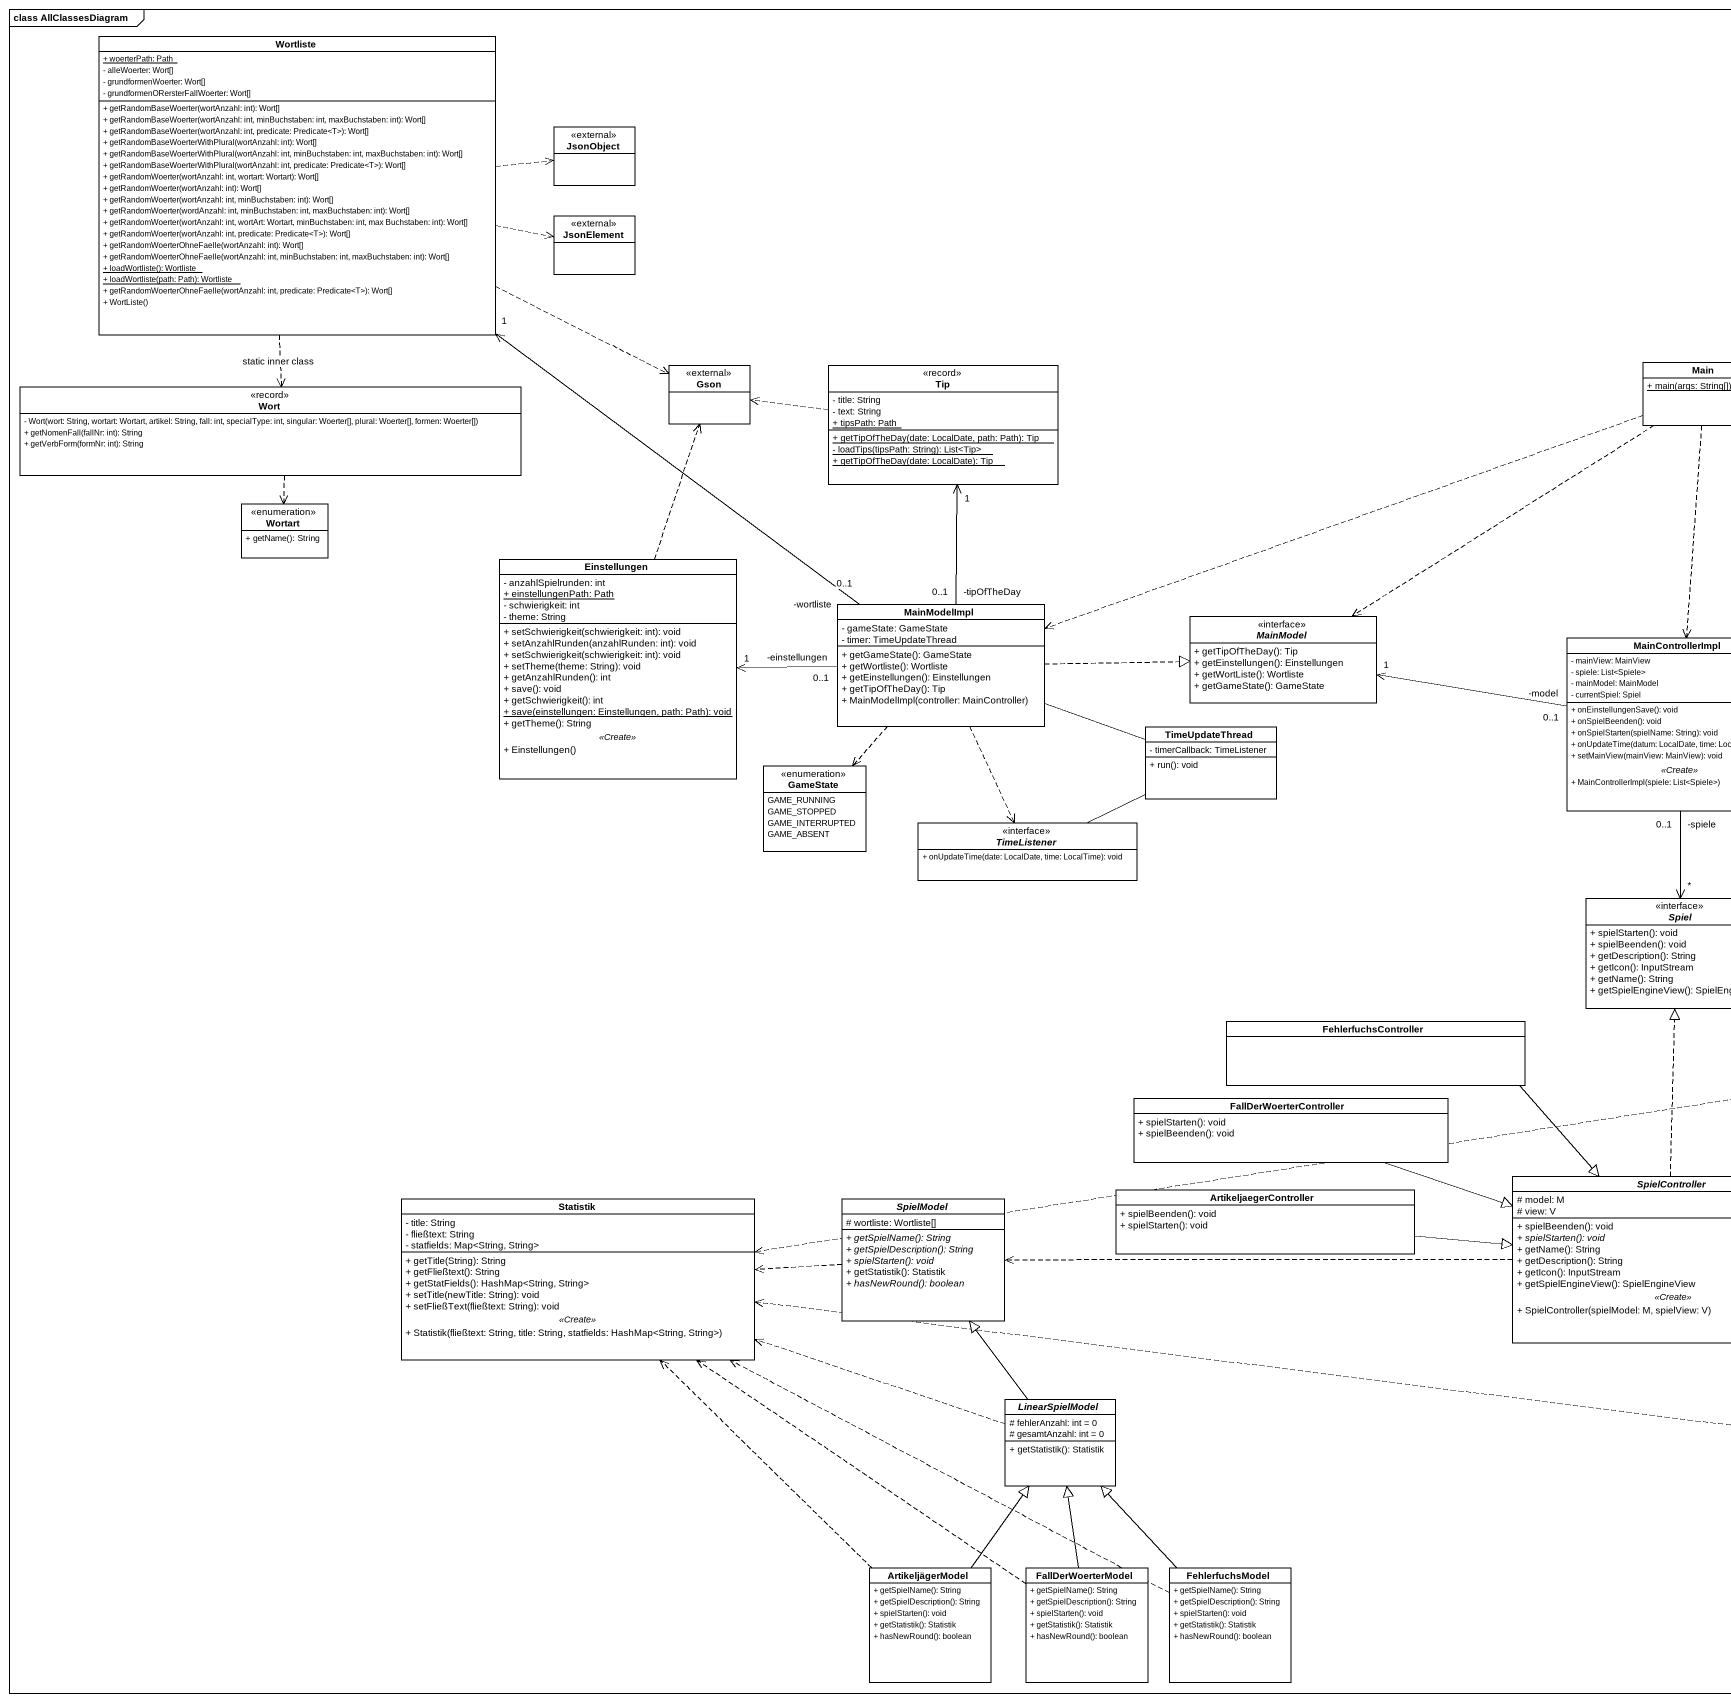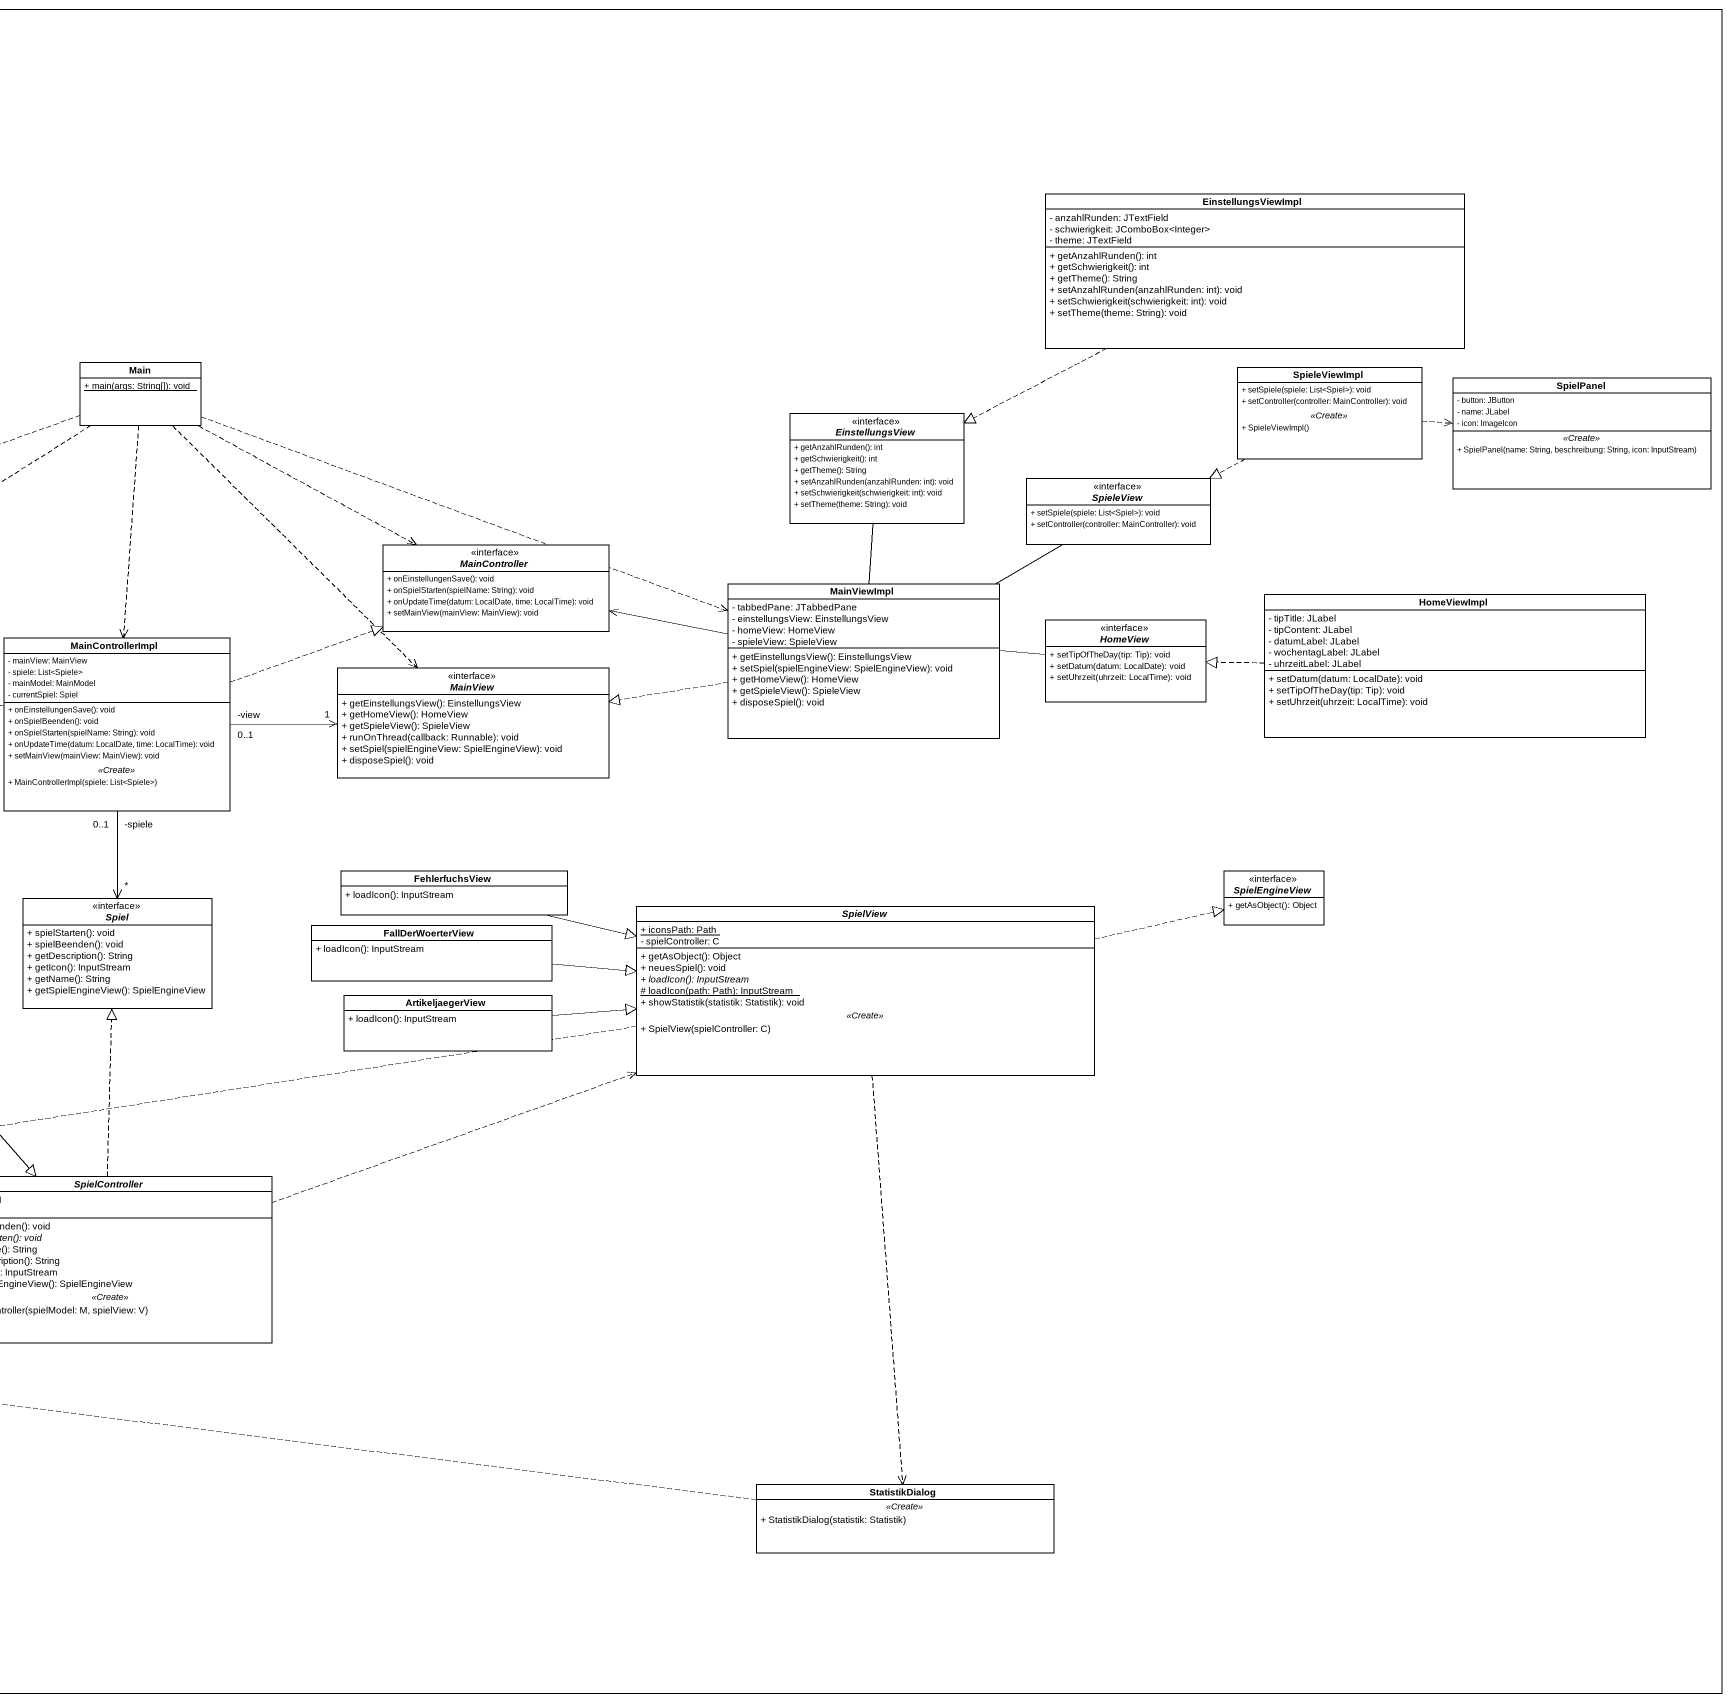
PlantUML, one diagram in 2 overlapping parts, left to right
@startuml
mainframe class AllClassesDiagram
hide circle
hide empty members
skinparam classAttributeIconSize 0
class Wortliste {
  {static} + woerterPath: Path
  - alleWoerter: Wort[]
  - grundformenWoerter: Wort[]
  - grundformenORersterFallWoerter: Wort[]
  + getRandomBaseWoerter(wortAnzahl: int): Wort[]
  + getRandomBaseWoerter(wortAnzahl: int, minBuchstaben: int, maxBuchstaben: int): Wort[]
  + getRandomBaseWoerter(wortAnzahl: int, predicate: Predicate<T>): Wort[]
  + getRandomBaseWoerterWithPlural(wortAnzahl: int): Wort[]
  + getRandomBaseWoerterWithPlural(wortAnzahl: int, minBuchstaben: int, maxBuchstaben: int): Wort[]
  + getRandomBaseWoerterWithPlural(wortAnzahl: int, predicate: Predicate<T>): Wort[]
  + getRandomWoerter(wortAnzahl: int, wortart: Wortart): Wort[]
  + getRandomWoerter(wortAnzahl: int): Wort[]
  + getRandomWoerter(wortAnzahl: int, minBuchstaben: int): Wort[]
  + getRandomWoerter(wordAnzahl: int, minBuchstaben: int, maxBuchstaben: int): Wort[]
  + getRandomWoerter(wortAnzahl: int, wortArt: Wortart, minBuchstaben: int, max Buchstaben: int): Wort[]
  + getRandomWoerter(wortAnzahl: int, predicate: Predicate<T>): Wort[]
  + getRandomWoerterOhneFaelle(wortAnzahl: int): Wort[]
  + getRandomWoerterOhneFaelle(wortAnzahl: int, minBuchstaben: int, maxBuchstaben: int): Wort[]
  {static} + loadWortliste(): Wortliste
  {static} + loadWortliste(path: Path): Wortliste
  + getRandomWoerterOhneFaelle(wortAnzahl: int, predicate: Predicate<T>): Wort[]
  + WortListe()
}
class JsonObject <<external>>
class JsonElement <<external>>
class EinstellungsViewImpl {
  - anzahlRunden: JTextField
  - schwierigkeit: JComboBox<Integer>
  - theme: JTextField
  + getAnzahlRunden(): int
  + getSchwierigkeit(): int
  + getTheme(): String
  + setAnzahlRunden(anzahlRunden: int): void
  + setSchwierigkeit(schwierigkeit: int): void
  + setTheme(theme: String): void
}
class Gson <<external>>
class Tip <<record>> {
  - title: String
  - text: String
  {static} + tipsPath: Path
  {static} + getTipOfTheDay(date: LocalDate, path: Path): Tip
  {static} - loadTips(tipsPath: String): List<Tip>
  {static} + getTipOfTheDay(date: LocalDate): Tip
}
class Main {
  {static} + main(args: String[]): void
}
class SpieleViewImpl {
  + setSpiele(spiele: List<Spiel>): void
  + setController(controller: MainController): void
  .. <<Create>> ..
  + SpieleViewImpl()
}
class SpielPanel {
  - button: JButton
  - name: JLabel
  - icon: ImageIcon
  .. <<Create>> ..
  + SpielPanel(name: String, beschreibung: String, icon: InputStream)
}
class Wort <<record>> {
  - Wort(wort: String, wortart: Wortart, artikel: String, fall: int, specialType: int, singular: Woerter[], plural: Woerter[], formen: Woerter[])
  + getNomenFall(fallNr: int): String
  + getVerbForm(formNr: int): String
}
interface EinstellungsView {
  + getAnzahlRunden(): int
  + getSchwierigkeit(): int
  + getTheme(): String
  + setAnzahlRunden(anzahlRunden: int): void
  + setSchwierigkeit(schwierigkeit: int): void
  + setTheme(theme: String): void
}
enum Wortart {
  + getName(): String
}
interface SpieleView {
  + setSpiele(spiele: List<Spiel>): void
  + setController(controller: MainController): void
}
interface MainController {
  + onEinstellungenSave(): void
  + onSpielStarten(spielName: String): void
  + onUpdateTime(datum: LocalDate, time: LocalTime): void
  + setMainView(mainView: MainView): void
}
class Einstellungen {
  - anzahlSpielrunden: int
  {static} + einstellungenPath: Path
  - schwierigkeit: int
  - theme: String
  --
  + setSchwierigkeit(schwierigkeit: int): void
  + setAnzahlRunden(anzahlRunden: int): void
  + setSchwierigkeit(schwierigkeit: int): void
  + setTheme(theme: String): void
  + getAnzahlRunden(): int
  + save(): void
  + getSchwierigkeit(): int
  {static} + save(einstellungen: Einstellungen, path: Path): void
  + getTheme(): String
  .. <<Create>> ..
  + Einstellungen()
}
class MainViewImpl {
  - tabbedPane: JTabbedPane
  - einstellungsView: EinstellungsView
  - homeView: HomeView
  - spieleView: SpieleView
  + getEinstellungsView(): EinstellungsView
  + setSpiel(spielEngineView: SpielEngineView): void
  + getHomeView(): HomeView
  + getSpieleView(): SpieleView
  + disposeSpiel(): void
}
class MainModelImpl {
  - gameState: GameState
  - timer: TimeUpdateThread
  + getGameState(): GameState
  + getWortliste(): Wortliste
  + getEinstellungen(): Einstellungen
  + getTipOfTheDay(): Tip
  + MainModelImpl(controller: MainController)
}
interface MainModel {
  + getTipOfTheDay(): Tip
  + getEinstellungen(): Einstellungen
  + getWortListe(): Wortliste
  + getGameState(): GameState
}
interface HomeView {
  + setTipOfTheDay(tip: Tip): void
  + setDatum(datum: LocalDate): void
  + setUhrzeit(uhrzeit: LocalTime): void
}
class HomeViewImpl {
  - tipTitle: JLabel
  - tipContent: JLabel
  - datumLabel: JLabel
  - wochentagLabel: JLabel
  - uhrzeitLabel: JLabel
  + setDatum(datum: LocalDate): void
  + setTipOfTheDay(tip: Tip): void
  + setUhrzeit(uhrzeit: LocalTime): void
}
class MainControllerImpl {
  - mainView: MainView
  - spiele: List<Spiele>
  - mainModel: MainModel
  - currentSpiel: Spiel
  --
  + onEinstellungenSave(): void
  + onSpielBeenden(): void
  + onSpielStarten(spielName: String): void
  + onUpdateTime(datum: LocalDate, time: LocalTime): void
  + setMainView(mainView: MainView): void
  .. <<Create>> ..
  + MainControllerImpl(spiele: List<Spiele>)
}
interface MainView {
  + getEinstellungsView(): EinstellungsView
  + getHomeView(): HomeView
  + getSpieleView(): SpieleView
  + runOnThread(callback: Runnable): void
  + setSpiel(spielEngineView: SpielEngineView): void
  + disposeSpiel(): void
}
class TimeUpdateThread {
  - timerCallback: TimeListener
  + run(): void
}
enum GameState {
  GAME_RUNNING
  GAME_STOPPED
  GAME_INTERRUPTED
  GAME_ABSENT
}
interface TimeListener {
  + onUpdateTime(date: LocalDate, time: LocalTime): void
}
class FehlerfuchsView {
  + loadIcon(): InputStream
}
interface SpielEngineView {
  + getAsObject(): Object
}
interface Spiel {
  + spielStarten(): void
  + spielBeenden(): void
  + getDescription(): String
  + getIcon(): InputStream
  + getName(): String
  + getSpielEngineView(): SpielEngineView
}
abstract class SpielView {
  {static} + iconsPath: Path
  - spielController: C
  --
  + getAsObject(): Object
  + neuesSpiel(): void
  {abstract} + loadIcon(): InputStream
  {static} # loadIcon(path: Path): InputStream
  + showStatistik(statistik: Statistik): void
  .. <<Create>> ..
  + SpielView(spielController: C)
}
class FallDerWoerterView {
  + loadIcon(): InputStream
}
class ArtikeljaegerView {
  + loadIcon(): InputStream
}
class FehlerfuchsController
class FallDerWoerterController {
  + spielStarten(): void
  + spielBeenden(): void
}
class Statistik {
  - title: String
  - fließtext: String
  - statfields: Map<String, String>
  --
  + getTitle(String): String
  + getFließtext(): String
  + getStatFields(): HashMap<String, String>
  + setTitle(newTitle: String): void
  + setFließText(fließtext: String): void
  .. <<Create>> ..
  + Statistik(fließtext: String, title: String, statfields: HashMap<String, String>)
}
abstract class SpielModel {
  # wortliste: Wortliste[]
  {abstract} + getSpielName(): String
  {abstract} + getSpielDescription(): String
  {abstract} + spielStarten(): void
  + getStatistik(): Statistik
  {abstract} + hasNewRound(): boolean
}
class ArtikeljaegerController {
  + spielBeenden(): void
  + spielStarten(): void
}
abstract class SpielController {
  # model: M
  # view: V
  --
  + spielBeenden(): void
  {abstract} + spielStarten(): void
  + getName(): String
  + getDescription(): String
  + getIcon(): InputStream
  + getSpielEngineView(): SpielEngineView
  .. <<Create>> ..
  + SpielController(spielModel: M, spielView: V)
}
abstract class LinearSpielModel {
  # fehlerAnzahl: int = 0
  # gesamtAnzahl: int = 0
  + getStatistik(): Statistik
}
class StatistikDialog {
  .. <<Create>> ..
  + StatistikDialog(statistik: Statistik)
}
class ArtikeljägerModel {
  + getSpielName(): String
  + getSpielDescription(): String
  + spielStarten(): void
  + getStatistik(): Statistik
  + hasNewRound(): boolean
}
class FallDerWoerterModel {
  + getSpielName(): String
  + getSpielDescription(): String
  + spielStarten(): void
  + getStatistik(): Statistik
  + hasNewRound(): boolean
}
class FehlerfuchsModel {
  + getSpielName(): String
  + getSpielDescription(): String
  + spielStarten(): void
  + getStatistik(): Statistik
  + hasNewRound(): boolean
}
Wortliste .right.> JsonObject
Wortliste .right.> JsonElement
Wortliste .right.> Gson
Wortliste ..> Wort : static inner class
EinstellungsViewImpl .left.|> EinstellungsView
Tip .left.> Gson
Main .right.> MainController
Main .right.> MainViewImpl
Main .left.> MainModelImpl
Main ..> MainModel
Main ..> MainControllerImpl
Main ..> MainView
SpieleViewImpl .right.> SpielPanel
SpieleViewImpl .left.|> SpieleView
Wort ..> Wortart
Einstellungen .up.> Gson
MainViewImpl -up- EinstellungsView
MainViewImpl -right- SpieleView
MainViewImpl -left-> MainController
MainViewImpl -right- HomeView
MainViewImpl .left.|> MainView
MainModelImpl "-wortliste\n0..1" -up-> "1" Wortliste
MainModelImpl "-tipOfTheDay\n0..1" -up-> "1" Tip
MainModelImpl "-einstellungen\n0..1" -left-> "1" Einstellungen
MainModelImpl .right.|> MainModel
MainModelImpl -right- TimeUpdateThread
MainModelImpl ..> GameState
MainModelImpl ..> TimeListener
HomeViewImpl .left.|> HomeView
MainControllerImpl .right.|> MainController
MainControllerImpl "-model\n0..1" -left-> "1" MainModel
MainControllerImpl "-view\n0..1" -right-> "1" MainView
MainControllerImpl "-spiele\n0..1" --> "*" Spiel
TimeUpdateThread -left- TimeListener
FehlerfuchsView -right-|> SpielView
SpielView .right.|> SpielEngineView
SpielView .left.> Statistik
SpielView ..> StatistikDialog
FallDerWoerterView -right-|> SpielView
ArtikeljaegerView -right-|> SpielView
FehlerfuchsController --|> SpielController
FallDerWoerterController -right-|> SpielController
SpielModel .left.> Statistik
ArtikeljaegerController -right-|> SpielController
SpielController .up.|> Spiel
SpielController .right.> SpielView
SpielController .left.> SpielModel
LinearSpielModel .left.> Statistik
LinearSpielModel -up-|> SpielModel
StatistikDialog .left.> Statistik
ArtikeljägerModel .up.> Statistik
ArtikeljägerModel -up-|> LinearSpielModel
FallDerWoerterModel .up.> Statistik
FallDerWoerterModel -up-|> LinearSpielModel
FehlerfuchsModel .left.> Statistik
FehlerfuchsModel -up-|> LinearSpielModel
@enduml
